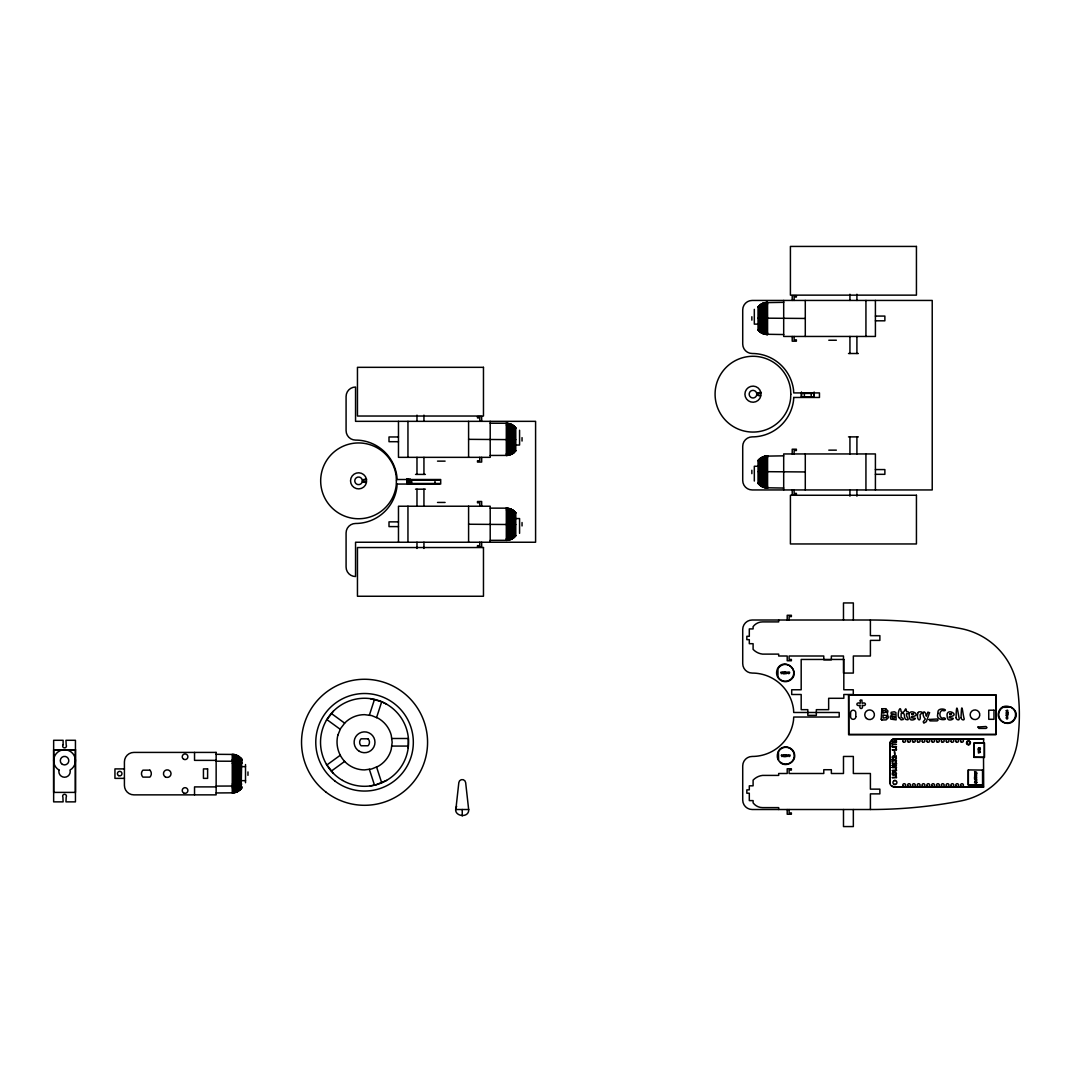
<?xml version="1.0" encoding="UTF-8"?>
<svg xmlns="http://www.w3.org/2000/svg" width="1073" height="1073" viewBox="0 0 1073 1073"><rect width="100%" height="100%" fill="white"/><g stroke="black" fill="none" stroke-linecap="round" stroke-linejoin="round"><path stroke-width="1.5" d="M75.445 749.759L75.445 792.397L53.65 792.397L53.65 749.759L75.445 749.759L53.65 749.759M490.2 423.231L507.221 423.272L507.247 455.408L490.2 455.448M783.692 334.548L764.794 334.24L764.794 302.653L783.692 302.345M783.692 488.054L764.794 487.732L764.794 456.159L783.692 455.837M490.2 508.133L507.247 508.159L510.855 509.004L510.855 539.464L507.247 540.309L490.2 540.349M763.024 333.676L763.024 303.216L767.584 302.345L767.584 334.548L763.024 333.676L764.861 334.24M408.196 748.029L408.317 738.492L391.672 738.492M511.606 424.479L515.778 427.966L511.606 425.793L511.7 424.492L506.308 423.231L506.308 455.448L511.7 454.187L515.778 450.714L515.778 427.966L511.7 424.492L511.7 454.187L507.234 455.368M512.411 424.921L512.505 453.745L511.606 454.187M512.505 424.935L513.27 453.235L512.411 453.758M510.855 539.464L512.505 538.646L512.505 509.836L506.308 508.133L506.308 540.349L511.7 539.089L515.778 535.601L515.778 512.867L510.855 509.004M763.118 333.676L761.387 332.845L761.387 304.048L764.861 302.653M761.387 332.845L761.481 331.718L759.992 331.047L759.912 331.785L762.286 333.301L762.192 303.605L763.118 303.216M513.27 425.431L513.176 426.397L513.176 425.418M512.411 538.646L513.176 538.15L513.27 510.332L512.411 509.823M762.286 303.592L760.623 304.544L760.623 332.348L761.481 332.858M764.861 487.732L760.717 485.854L760.623 458.05L767.584 455.837L767.584 488.054L762.192 486.793L758.101 483.319L758.101 460.572L760.623 458.05L764.861 456.159M515.778 512.867L513.176 511.298L513.27 510.332L515.778 512.867L511.606 510.694L506.308 509.89M758.101 307.079L759.912 305.108L758.101 307.079L760.717 305.483L760.623 304.544L759.912 331.785L758.101 329.813L760.717 331.396L760.717 332.362L758.101 329.813L758.101 307.079L761.481 304.035M232.251 759.496L237.549 760.449L241.143 762.568L241.143 788.95L237.549 791.713L234.075 792.826L216.142 792.96M513.9 452.699L515.778 450.714L513.176 452.283L513.27 453.235L513.98 452.685L513.9 425.981M513.9 537.586L515.778 535.601L513.176 537.197L513.27 538.136L513.98 537.573L513.9 510.882M758.101 460.572L759.912 458.6L758.101 460.572L760.717 458.989L760.623 458.05L759.912 485.291L760.717 485.854M513.9 426.732L513.98 425.994M513.9 511.633L513.98 510.896M759.992 484.553L759.992 485.304L758.101 483.319L762.273 485.492L767.584 486.297M456.025 807.848L458.828 782.606A3.434 3.434 0 0 1 465.655 782.606L468.472 807.848C471.221 819.517 450.982 816.848 456.655 806.292M514.571 426.598L514.571 452.082M515.778 427.966L515.241 427.269L515.201 451.411M514.571 536.983L514.571 511.499M515.201 512.465L515.241 536.312L515.778 535.601M758.101 329.813L758.678 330.524L758.678 306.65M759.308 331.195L759.308 306.234M758.101 483.319L758.678 484.03L758.678 460.183M759.308 484.688L759.308 459.754M232.251 784.068L241.72 784.068L237.549 786.804L232.251 787.77M514.638 426.611L515.201 427.564M889.893 742.462L889.718 782.23A4.909 4.909 0 0 0 894.627 787.126L983.673 787.113L983.525 757.377L973.908 757.364L973.868 743.066L983.525 742.972L983.713 738.801L893.353 738.975M885.601 708.676L887.934 710.956L887.304 713.853L888.431 717.569L886.15 719.889L881.952 719.983L881.215 719.286L881.885 708.663M369.34 715.289L374.477 699.475M376.556 717.609L381.693 701.769M507.221 540.309L507.234 508.2L506.308 508.133L508.173 508.267L508.173 540.202L506.308 540.349M326.433 720.278L333.421 711.158M967.041 741.483L966.478 742.892A1.998 1.998 0 0 0 967.041 744.286L968.476 744.877A1.998 1.998 0 0 0 969.885 744.273L970.448 742.865A1.998 1.998 0 0 0 969.871 741.443M241.143 788.253L241.72 787.542L241.143 788.226M241.143 788.95L241.72 759.04L238.354 755.996L234.075 754.453L216.142 754.306M506.308 453.691L511.606 452.886L515.778 450.714M326.876 764.969L340.275 755.244M331.369 771.071L344.688 761.401M515.201 536.004L514.638 536.969M891.636 739.82L892.83 739.351M892.267 739.632L891.757 739.968A4.708 4.708 0 0 0 889.919 743.723L890.08 783.451M892.132 714.578L894.708 714.403L891.073 713.974L891.167 712.324L894.305 711.775L895.888 712.526L896.129 719.862L890.831 719.125L890.255 716.469L892.28 714.524M386.562 780.406L375.939 784.806L370.292 785.919M241.184 784.363L234.115 786.026L216.142 786.093M513.176 452.283L512.505 453.745M760.717 305.483L767.584 304.102M760.717 458.989L767.584 457.594M881.644 708.743L885.708 708.716M506.308 538.579L513.176 537.197L512.505 538.646M892.749 739.19L983.525 739.002M983.713 742.945L984.478 742.865L984.478 757.471L983.713 757.404M366.403 478.92L362.285 479.926A3.823 3.823 0 0 0 356.41 477.7A3.823 3.823 0 0 0 356.41 483.977A3.823 3.823 0 0 0 362.285 481.75L366.403 482.77A8.047 8.047 0 0 1 354.01 487.464A8.047 8.047 0 0 1 354.01 474.212A8.047 8.047 0 0 1 366.403 478.92L366.537 482.018L362.325 481.536L362.325 480.154L366.537 479.671M760.797 392.249L756.68 393.255A3.823 3.823 0 0 0 750.805 391.028A3.823 3.823 0 0 0 750.805 397.318A3.823 3.823 0 0 0 756.68 395.092L760.797 396.098A8.047 8.047 0 0 1 748.404 400.806A8.047 8.047 0 0 1 748.404 387.541A8.047 8.047 0 0 1 760.797 392.249L760.931 395.347L756.72 394.864L756.72 393.483L760.931 393M894.399 780.567A1.998 1.998 0 0 1 896.854 782.995A1.998 1.998 0 0 1 893.527 783.907A1.998 1.998 0 0 1 894.399 780.567L895.432 780.567M895.459 784.403L894.426 784.417M761.481 457.527L761.481 486.364M762.286 457.085L762.286 486.807M511.606 539.089L511.606 509.38M506.308 455.448L508.173 455.301L508.173 423.366L507.234 423.299M510.775 454.563L510.855 424.117L506.308 423.231M763.118 456.709L763.118 487.182M763.976 302.908L763.976 333.985M509.903 454.885L509.903 423.795M763.976 456.401L763.976 487.491M509.903 539.786L509.903 508.696M509.031 455.126L509.031 423.553M509.031 540.027L509.031 508.454M875.407 316.079L884.876 316.079L884.876 320.814L875.407 320.814M805.287 318.453L758.101 318.118M758.101 324.126L754.319 324.126L754.319 309.346M828.785 340.235L836.363 340.235M848.502 353.5L858.346 353.5M801.571 393.415L814.018 393.415M398.472 436.966L389.003 436.966L389.003 441.7L398.472 441.7M848.502 436.885L858.346 436.885M468.593 439.34L515.778 439.662M515.778 445.027L519.573 445.027L519.573 430.246M828.785 450.15L836.363 450.15M437.516 461.135L445.094 461.135M758.101 466.259L754.319 466.259L754.319 481.039M875.407 469.572L884.876 469.572L884.876 474.32L875.407 474.32M805.287 471.946L758.101 471.624M415.533 474.4L425.391 474.4M439.796 480.087L411.724 480.087L411.724 483.494M439.796 483.494L406.949 483.494L406.949 478.947M415.533 489.181L425.391 489.181M437.516 502.446L445.094 502.446M515.778 518.554L519.573 518.554L519.573 533.335M398.472 521.867L389.003 521.867L389.003 526.602L398.472 526.602M468.593 524.241L515.778 524.563M870.404 620.006L752.186 620.006A9.469 9.469 0 0 0 742.717 629.475L742.717 663.597A9.469 9.469 0 0 0 752.186 673.066A41.686 41.686 0 0 1 793.524 709.32L793.725 712.485L839.207 712.485L839.207 717.032L793.725 717.032L793.524 720.198A41.686 41.686 0 0 1 752.186 756.452A9.469 9.469 0 0 0 742.717 765.921L742.717 800.029A9.469 9.469 0 0 0 752.186 809.511L870.404 809.511A481.75 481.75 0 0 0 960.643 800.981A70.805 70.805 0 0 0 1017.499 741.282A190.578 190.578 0 0 0 1017.499 688.222A70.805 70.805 0 0 0 960.643 628.537A481.75 481.75 0 0 0 870.404 620.006L870.404 635.645L879.873 635.645L879.873 640.38L870.404 640.38L870.404 656.005L853.343 656.005L853.343 673.066L843.485 673.066L843.485 656.005L831.36 656.005L831.36 659.801L823.782 659.801L823.782 656.005L789.098 656.005L789.098 659.426L791.378 659.426L791.378 660.753L787.206 660.753L787.206 656.005L778.676 656.005L778.676 654.114L762.568 654.114A15.518 15.518 0 0 1 753.098 649.38L753.098 643.693L749.303 643.693L749.303 639.656L746.835 639.656L746.835 636.302L749.303 636.302L749.303 628.912L753.098 628.912L753.098 626.632A11.843 11.843 0 0 1 762.568 621.897L778.676 621.897L778.676 620.006M391.672 746.07L408.317 746.07M216.142 760.368L194.535 760.368L194.535 752.414M216.142 761.186L234.115 761.24L241.72 763.211L232.251 763.211M241.72 766.632L245.516 766.632M124.414 768.898L114.945 768.898L114.945 778.368L124.414 778.368M982.385 770.079L968.235 769.891L968.222 785.034L982.573 784.993L982.533 769.904M241.72 780.648L245.516 780.648M982.385 784.859L968.369 784.859L968.369 770.079M216.142 786.898L194.535 786.898L194.535 794.865M983.525 786.938L894.641 786.938L891.757 785.959M455.797 809.511L468.686 809.511M767.584 332.791L760.717 331.409M506.308 424.988L511.606 425.793M976.578 779.682L976.671 781.211L975.169 780.447M881.791 719.929L881.188 719.205M370.292 698.644L381.398 701.608L386.562 704.156M512.411 510.976L513.176 511.298M331.369 713.491L344.688 723.175M326.876 719.594L340.275 729.332M969.858 741.47L968.45 740.893A1.998 1.998 0 0 0 967.041 741.456M780.272 762.568C786.214 767.825 796.367 761.736 794.516 754.024C793.376 747.559 784.832 744.649 779.991 749.075C776.637 752.2 775.927 759.872 780.54 762.299A8.463 8.463 0 0 0 792.115 761.374A8.463 8.463 0 0 0 791.874 749.772A8.463 8.463 0 0 0 780.272 749.343L778.448 751.61L778.596 760.073M241.143 758.329L241.72 763.211L241.143 762.568M241.143 759.925L241.72 760.569L241.143 759.885M333.421 773.405L326.433 764.298M376.556 766.954L381.693 782.807M369.34 769.274L374.477 785.101M513.9 451.934L513.98 452.685M513.9 536.835L513.98 537.573M511.606 537.788L511.7 539.089M511.606 452.886L511.7 454.187M875.407 300.44L875.407 336.453L783.692 336.453L783.692 300.44M875.407 489.945L875.407 453.946L783.692 453.946L783.692 489.945M870.404 809.511L870.404 793.872L879.873 793.872L879.873 789.138L870.404 789.138L870.404 773.499L853.343 773.499L853.343 756.452L843.485 756.452L843.485 773.499L831.36 773.499L831.36 769.717L823.782 769.717L823.782 773.499L789.098 773.499L789.098 770.092L791.378 770.092L791.378 768.764L787.206 768.764L787.206 773.499L778.676 773.499L778.676 775.403L762.568 775.403A15.518 15.518 0 0 0 753.098 780.138L753.098 785.825L749.303 785.825L749.303 789.862L746.835 789.862L746.835 793.215L749.303 793.215L749.303 800.606L753.098 800.606L753.098 802.872A11.843 11.843 0 0 0 762.568 807.62L778.676 807.62L778.676 809.511M865.938 300.44L865.938 336.453M865.938 453.946L865.938 489.945M856.911 294.243L856.911 300.44M856.911 336.453L856.911 353.5M856.911 436.885L856.911 453.946M856.911 489.945L856.911 496.155M853.343 620.006L853.343 602.946L843.485 602.946L843.485 620.006M853.343 809.511L853.343 826.572L843.485 826.572L843.485 809.511M849.937 294.243L849.937 300.44M849.937 336.453L849.937 353.5M849.937 436.885L849.937 453.946M849.937 489.945L849.937 496.155M814.233 392.275L814.233 396.822L801.343 396.822L801.343 392.275M814.018 392.275L814.018 396.822M811.201 393.415L811.201 396.822M805.287 300.44L805.287 336.453M805.287 453.946L805.287 489.945M804.374 393.415L804.374 396.822M801.571 392.275L801.571 396.822M794.114 300.44L794.114 297.033L796.381 297.033L796.381 295.705L792.209 295.705L792.209 300.44M794.114 336.453L794.114 339.859L796.381 339.859L796.381 341.187L792.209 341.187L792.209 336.453M794.114 453.946L794.114 450.526L796.381 450.526L796.381 449.211L792.209 449.211L792.209 453.946M794.114 489.945L794.114 493.365L796.381 493.365L796.381 494.693L792.209 494.693L792.209 489.945M789.098 620.006L789.098 616.599L791.378 616.599L791.378 615.272L787.206 615.272L787.206 620.006M789.098 809.511L789.098 812.918L791.378 812.918L791.378 814.246L787.206 814.246L787.206 809.511M751.851 316.736L751.851 320.156M751.851 470.242L751.851 473.649M522.041 437.636L522.041 441.043M522.041 522.524L522.041 525.944M490.2 421.34L490.2 457.339L398.472 457.339L398.472 421.34M490.2 542.241L490.2 506.228L398.472 506.228L398.472 542.241M481.67 421.34L481.67 416.592L477.498 416.592L477.498 417.92L479.779 417.92L479.779 421.34M481.67 457.339L481.67 462.074L477.498 462.074L477.498 460.746L479.779 460.746L479.779 457.339M481.67 506.228L481.67 501.493L477.498 501.493L477.498 502.821L479.779 502.821L479.779 506.228M481.67 542.241L481.67 546.975L477.498 546.975L477.498 545.647L479.779 545.647L479.779 542.241M468.593 421.34L468.593 457.339M468.593 506.228L468.593 542.241M462.248 809.511L462.248 815.949M434.994 480.087L434.994 483.494M423.942 415.13L423.942 421.34M423.942 457.339L423.942 474.4M423.942 489.181L423.942 506.228M423.942 542.241L423.942 548.437M416.981 415.13L416.981 421.34M416.981 457.339L416.981 474.4M416.981 489.181L416.981 506.228M416.981 542.241L416.981 548.437M410.168 478.947L410.168 483.494M408.84 478.947L408.84 483.494M407.955 421.34L407.955 457.339M407.955 506.228L407.955 542.241M407.807 478.947L407.807 483.494M407.163 478.947L407.163 483.494M247.97 771.93L247.97 775.336M245.516 764.539L245.516 782.727M240.513 757.672L240.513 789.607M239.842 757.055L239.842 790.211M239.118 756.505L239.118 790.774M238.354 755.996L238.354 791.27M237.549 755.553L237.549 791.713M236.717 755.177L236.717 792.089M235.845 754.869L235.845 792.397M234.974 754.627L234.974 792.652M234.075 754.453L234.075 792.826M233.163 754.346L233.163 792.92M232.251 754.306L232.251 792.96M892.106 759.684L892.334 762.34L892.669 760.341C894.6 762.206 895.781 758.705 895.928 762.313C898.262 758.624 892.79 759.992 892.132 759.59M978.2 749.973C981.03 751.489 980.025 749.584 978.2 749.973M766.659 332.778L766.645 334.481L767.584 334.548L765.72 334.414L765.72 302.479L767.584 302.345L766.659 302.371L766.659 332.778M766.659 486.27L766.645 487.987L767.584 488.054L765.72 487.907L765.72 455.985L767.584 455.837L766.659 455.877L766.659 486.27M899.228 717.743L901.092 719.889L903.251 719.514L903.037 718.32L901.119 717.461L901.119 713.679C905.625 711.614 903.52 716.442 905.384 719.286C911.728 721.418 905.317 716.684 906.524 713.679C909.327 714.819 909.327 710.634 906.524 711.775C905.558 703.834 905.129 714.967 901.119 711.775C900.341 702.694 896.384 716.442 899.228 717.743M956.083 717.743C955.869 719.5 959.557 721.123 959.249 718.669C958.015 713.639 956.419 698.161 956.083 717.743M961.046 717.743C960.939 719.286 963.916 721.096 964.278 718.99C962.696 715.141 961.69 696.967 961.046 717.743M974.592 771.635L975.451 772.319L974.66 773.083L976.752 772.345L974.592 771.635M396.42 480.838L396.205 485.412A37.904 37.904 0 0 1 338.317 512.881A37.904 37.904 0 0 1 338.317 448.809A37.904 37.904 0 0 1 396.205 476.278L396.42 480.838M790.814 394.167L790.6 398.74A37.904 37.904 0 0 1 732.725 426.209A37.904 37.904 0 0 1 732.725 362.137A37.904 37.904 0 0 1 790.6 389.606L790.814 394.167M397.104 484.057L396.889 487.222A41.686 41.686 0 0 1 355.552 523.476A9.469 9.469 0 0 0 346.083 532.959L346.083 567.067A9.469 9.469 0 0 0 355.552 576.536L355.552 542.241L535.588 542.241L535.588 421.34L355.552 421.34L355.552 387.031A9.469 9.469 0 0 0 346.083 396.514L346.083 430.622A9.469 9.469 0 0 0 355.552 440.091A41.686 41.686 0 0 1 396.889 476.345L397.104 479.51L440.695 479.51L440.695 484.057L397.104 484.057M793.725 397.466L793.524 400.631A41.686 41.686 0 0 1 752.186 436.885A9.469 9.469 0 0 0 742.717 446.368L742.717 480.476A9.469 9.469 0 0 0 752.186 489.945L932.222 489.945L932.222 300.44L752.186 300.44A9.469 9.469 0 0 0 742.717 309.923L742.717 344.031A9.469 9.469 0 0 0 752.186 353.5A41.686 41.686 0 0 1 793.524 389.754L793.725 392.919L819.464 392.919L819.464 397.466L793.725 397.466M938.057 713.397C934.275 721.74 950.49 720.131 943.878 717.77A2.575 2.575 0 0 1 941.289 717.77L940.324 716.456A5.673 5.673 0 0 1 940.324 712.15L941.289 710.849A2.575 2.575 0 0 1 943.878 710.849C949.806 709.883 936.367 706.155 938.057 713.397M909.609 717.743C909.783 722.813 919.253 717.743 913.485 718.092L911.701 717.891L911.5 716.657C924.416 715.637 906.055 705.712 909.609 717.743M947.513 717.743C947.674 722.813 957.156 717.743 951.375 718.092L949.605 717.891L949.39 716.657C962.36 715.557 943.945 705.726 947.513 717.743M976.752 773.485C972.5 773.083 977.355 776.289 976.698 773.62M893.031 758.235C890.04 758.007 894.694 753.005 895.888 757.766L896.223 755.821L896.331 758.691L893.42 756.385L893.031 758.235M896.465 742.02L892.293 742.288L892.119 740.115L892.669 741.738L893.903 741.738L894.144 740.477L894.48 741.738L895.888 741.738L896.317 739.968L896.451 742.073M896.465 749.786L892.106 749.839L895.888 749.504L896.129 747.693L896.465 749.786M896.465 770.535L892.106 770.588L895.888 770.253L896.129 768.456L896.465 770.535M896.465 777.576L892.106 777.63L895.888 777.295L896.129 775.497L896.465 777.576M337.861 735.139C335.5 744.568 338.25 754.829 345.01 761.817A27.63 27.63 0 0 0 364.552 769.904L371.701 768.965L378.367 766.202A27.63 27.63 0 0 0 391.229 749.437L392.168 742.288L391.229 735.139A27.63 27.63 0 0 0 378.367 718.36L371.701 715.597L364.552 714.658A27.63 27.63 0 0 0 345.01 722.746L340.624 728.473L337.861 735.139M966.719 742.409C968.919 749.289 972.071 737.567 966.719 742.409M974.861 778.005C972.607 775.725 980.025 777.871 974.861 778.005M974.861 779.454C972.661 777 980.038 779.467 974.861 779.454M975.491 775.618L974.861 776.155C973.265 775.913 978.093 775.578 976.47 776.155L975.491 775.618M980.373 748.914C975.451 750.537 980.293 745.44 980.373 748.914M980.373 752.334L978.294 752.83L980.092 752.012L978.2 751.636L979.931 751.489L980.373 752.334M976.752 782.7C971.937 784.403 976.564 779.213 976.752 782.7M777.576 668.613C773.257 677.841 783.961 685.62 791.19 679.477C801.129 670.96 784.001 656.783 777.603 668.559M998.775 711.788C995.315 720.667 1008.472 727.843 1014.052 720.117C1022.931 709.588 1002.611 699.596 998.775 711.788M59.095 770.092L58.867 771.554A5.687 5.687 0 0 0 64.541 777.241A5.687 5.687 0 0 0 70.228 771.554L70 770.092A10.891 10.891 0 0 0 72.897 753.648A10.891 10.891 0 0 0 56.198 753.648A10.891 10.891 0 0 0 59.095 770.092M929.54 712.727L926.294 721.7L923.866 723.122L923.209 721.821L925.328 719.031C920.54 713.921 924.644 707.375 926.334 716.228L927.863 712.123L929.54 712.727M860.278 700.32L860.224 703.298C855.731 701.299 855.731 707.201 860.224 705.202C858.212 709.682 864.114 709.682 862.115 705.202C866.595 707.201 866.595 701.299 862.115 703.298L861.887 700.025L860.278 700.32M892.119 743.187L892.334 745.735L892.669 744.649L896.451 744.421L892.669 744.085L892.119 743.187M894.466 751.489L894.775 754.762L894.52 751.408M896.465 773.794C888.793 779.374 893.259 766.27 896.465 773.794M918.233 712.405C915.309 719.017 921.492 724.114 920.071 714.752L921.144 713.679C925.369 712.66 919.346 710.728 918.233 712.405M1006.259 710.675C1007.104 714.377 1009.291 708.368 1006.259 710.675M1006.259 715.49C1007.104 719.192 1009.291 713.183 1006.259 715.49M1006.259 717.891C1007.104 721.592 1009.291 715.597 1006.259 717.891M892.119 765.599L896.451 765.72L893.46 765.384C903.64 761.884 885.359 763.627 895.11 763.788L892.159 765.505M848.528 694.902L848.609 734.697L996.039 734.616L995.959 694.821L848.542 694.861M979.461 748.082L980.092 748.766L979.501 748.029M975.84 781.882L976.47 782.566L975.84 781.882M780.903 672.369C781.09 676.164 784.283 670.625 780.903 672.369M785.718 672.369C785.905 676.164 789.098 670.625 785.718 672.369M788.119 672.369C788.32 676.164 791.512 670.625 788.119 672.369M781.412 755.231C781.6 759.027 784.792 753.487 781.412 755.231M786.214 755.231C786.415 759.027 789.607 753.487 786.214 755.231M788.628 755.231C788.816 759.027 792.008 753.487 788.628 755.231M978.013 726.998L978.831 728.419L986.06 728.419L986.986 727.628L986.06 726.515L978.013 726.998M896.451 746.768L892.106 746.768L896.451 746.768M896.451 767.517L892.106 767.423L896.451 767.517M929.124 719.473L929.956 720.895L937.172 720.895L938.097 720.117L937.172 719.004L929.124 719.473M911.701 713.88C911.42 716.308 916.355 712.552 911.701 713.88M949.605 713.88C949.323 716.308 954.259 712.552 949.605 713.88M886.137 712.056L883.066 713.129L883.066 710.514L885.614 710.795L886.137 712.056M892.307 716.59C890.979 718.682 896.237 718.95 894.708 716.375L892.307 716.59M892.803 772.868L893.071 774.25A3.715 3.715 0 0 0 895.486 774.25L895.486 772.6A3.715 3.715 0 0 0 893.071 772.6L892.803 772.868M974.928 781.976L975.478 782.566L974.981 781.922M978.549 748.189L979.099 748.766L978.549 748.189M974.928 773.767L975.572 774.438L974.981 773.7M63.119 744.729L62.905 745.024A1.891 1.891 0 0 0 64.541 747.868A1.891 1.891 0 0 0 66.191 745.024L65.963 740.29L75.445 740.29L75.445 801.866L65.963 801.866L66.191 797.132A1.891 1.891 0 0 0 64.541 794.288A1.891 1.891 0 0 0 62.905 797.132L63.119 801.866L53.65 801.866L53.65 740.29L63.119 740.29L63.119 744.729M241.72 788.038L241.143 788.789L241.72 788.038M779.763 666.481L777.952 668.747L777.952 676.983L780.031 679.437A8.463 8.463 0 0 0 791.606 678.512A8.463 8.463 0 0 0 791.364 666.91A8.463 8.463 0 0 0 779.763 666.481M241.72 786.697L241.143 787.394L241.72 786.697M886.311 717.582L883.066 718.092L883.066 715.034L886.311 715.543A1.677 1.677 0 0 1 886.311 717.582M1002.786 707.362L1000.559 709.307A8.463 8.463 0 0 0 1001.471 720.882A8.463 8.463 0 0 0 1013.073 720.64A8.463 8.463 0 0 0 1013.516 709.038L1011.249 707.214L1002.786 707.362M984.29 742.999L974.056 743.16L974.056 757.189L984.29 757.35L984.29 742.999M916.436 246.428L790.412 246.428L790.412 295.142L916.436 295.142L916.436 246.428M483.467 367.328L357.457 367.328L357.457 416.029L483.467 416.029L483.467 367.328M916.436 495.257L790.412 495.257L790.412 543.957L916.436 543.957L916.436 495.257M483.467 547.538L357.457 547.538L357.457 596.253L483.467 596.253L483.467 547.538M843.821 659.452L801.182 659.452L801.182 689.765L791.7 689.765L791.7 694.499L801.182 694.499L801.182 709.669L807.808 709.669L807.808 715.356L816.338 715.356L816.338 709.669L828.651 709.669L828.651 698.295L843.821 698.295L843.821 694.499L853.29 694.499L853.29 689.765L843.821 689.765L843.821 659.452M785.087 671.899L783.183 671.899L783.183 673.79L785.087 673.79L785.087 671.899M995.757 695.103L848.797 695.103L848.797 734.415L995.757 734.415L995.757 695.103M993.974 710.205L988.743 710.205L988.743 719.299L993.974 719.299L993.974 710.205M1008.097 712.459L1006.206 712.459L1006.206 714.35L1008.097 714.35L1008.097 712.459M368.039 738.801L361.065 738.801A4.922 4.922 0 0 0 361.065 745.762L368.039 745.762A4.922 4.922 0 0 0 368.039 738.801M216.142 752.414L133.897 752.414A9.469 9.469 0 0 0 124.414 761.884L124.414 785.382A9.469 9.469 0 0 0 133.897 794.865L216.142 794.865L216.142 752.414M785.584 754.762L783.692 754.762L783.692 756.653L785.584 756.653L785.584 754.762M207.612 768.898L203.441 768.898L203.441 778.368L207.612 778.368L207.612 768.898M149.885 770.159L142.91 770.159A4.922 4.922 0 0 0 142.91 777.12L149.885 777.12A4.922 4.922 0 0 0 149.885 770.159M241.72 759.738L241.143 759.054L241.72 759.738M241.72 759.228L241.143 758.531L241.72 759.228M855.811 716.71L855.811 712.807A2.615 2.615 0 0 0 853.209 710.192A2.615 2.615 0 0 0 850.594 712.807L850.594 716.71A2.615 2.615 0 0 0 853.209 719.326A2.615 2.615 0 0 0 855.811 716.71M946.44 786.066A1.435 1.435 0 0 0 948.908 785.637A1.435 1.435 0 0 0 947.298 783.719A1.435 1.435 0 0 0 946.44 786.066M946.44 741.725A1.435 1.435 0 0 0 948.908 741.295A1.435 1.435 0 0 0 947.298 739.377A1.435 1.435 0 0 0 946.44 741.725M951.255 786.066A1.435 1.435 0 0 0 953.723 785.637A1.435 1.435 0 0 0 952.113 783.719A1.435 1.435 0 0 0 951.255 786.066M941.625 741.725A1.449 1.449 0 0 0 944.092 741.295A1.449 1.449 0 0 0 942.483 739.377A1.449 1.449 0 0 0 941.625 741.725M941.625 786.066A1.449 1.449 0 0 0 944.092 785.637A1.449 1.449 0 0 0 942.483 783.719A1.449 1.449 0 0 0 941.625 786.066M936.809 786.066A1.449 1.449 0 0 0 939.277 785.637A1.449 1.449 0 0 0 937.668 783.719A1.449 1.449 0 0 0 936.809 786.066M936.809 741.725A1.449 1.449 0 0 0 939.277 741.295A1.449 1.449 0 0 0 937.668 739.377A1.449 1.449 0 0 0 936.809 741.725M931.994 786.066A1.449 1.449 0 0 0 934.462 785.637A1.449 1.449 0 0 0 932.853 783.719A1.449 1.449 0 0 0 931.994 786.066M927.179 786.066A1.449 1.449 0 0 0 929.647 785.637A1.449 1.449 0 0 0 928.038 783.719A1.449 1.449 0 0 0 927.179 786.066M931.994 741.725A1.449 1.449 0 0 0 934.462 741.295A1.449 1.449 0 0 0 932.853 739.377A1.449 1.449 0 0 0 931.994 741.725M927.179 741.725A1.449 1.449 0 0 0 929.647 741.295A1.449 1.449 0 0 0 928.038 739.377A1.449 1.449 0 0 0 927.179 741.725M922.364 786.066A1.449 1.449 0 0 0 924.832 785.637A1.449 1.449 0 0 0 923.223 783.719A1.449 1.449 0 0 0 922.364 786.066M922.364 741.725A1.449 1.449 0 0 0 924.832 741.295A1.449 1.449 0 0 0 923.223 739.377A1.449 1.449 0 0 0 922.364 741.725M917.549 741.725A1.449 1.449 0 0 0 920.017 741.295A1.449 1.449 0 0 0 918.408 739.377A1.449 1.449 0 0 0 917.549 741.725M917.549 786.066A1.449 1.449 0 0 0 920.017 785.637A1.449 1.449 0 0 0 918.408 783.719A1.449 1.449 0 0 0 917.549 786.066M912.747 786.066A1.449 1.449 0 0 0 915.202 785.637A1.449 1.449 0 0 0 913.606 783.719A1.449 1.449 0 0 0 912.747 786.066M912.747 741.725A1.449 1.449 0 0 0 915.202 741.295A1.449 1.449 0 0 0 913.606 739.377A1.449 1.449 0 0 0 912.747 741.725M907.932 786.066A1.449 1.449 0 0 0 910.4 785.637A1.449 1.449 0 0 0 908.791 783.719A1.449 1.449 0 0 0 907.932 786.066M907.932 741.725A1.449 1.449 0 0 0 910.4 741.295A1.449 1.449 0 0 0 908.791 739.377A1.449 1.449 0 0 0 907.932 741.725M903.117 786.066A1.449 1.449 0 0 0 905.585 785.637A1.449 1.449 0 0 0 903.976 783.719A1.449 1.449 0 0 0 903.117 786.066M903.117 741.725A1.449 1.449 0 0 0 905.585 741.295A1.449 1.449 0 0 0 903.976 739.377A1.449 1.449 0 0 0 903.117 741.725M960.885 786.066A1.435 1.435 0 0 0 963.339 785.637A1.435 1.435 0 0 0 961.743 783.719A1.435 1.435 0 0 0 960.885 786.066M960.885 741.725A1.435 1.435 0 0 0 963.339 741.295A1.435 1.435 0 0 0 961.743 739.377A1.435 1.435 0 0 0 960.885 741.725M956.07 741.725A1.435 1.435 0 0 0 958.524 741.295A1.435 1.435 0 0 0 956.928 739.377A1.435 1.435 0 0 0 956.07 741.725M956.07 786.066A1.435 1.435 0 0 0 958.524 785.637A1.435 1.435 0 0 0 956.928 783.719A1.435 1.435 0 0 0 956.07 786.066M951.255 741.725A1.435 1.435 0 0 0 953.723 741.295A1.435 1.435 0 0 0 952.113 739.377A1.435 1.435 0 0 0 951.255 741.725M866.474 718.454A4.829 4.829 0 0 0 874.347 715.597A4.829 4.829 0 0 0 867.936 710.219A4.829 4.829 0 0 0 866.474 718.454M971.87 718.454A4.829 4.829 0 0 0 979.729 715.597A4.829 4.829 0 0 0 973.318 710.219A4.829 4.829 0 0 0 971.87 718.454M61.537 763.668A4.265 4.265 0 0 0 68.659 761.763A4.265 4.265 0 0 0 63.441 756.532A4.265 4.265 0 0 0 61.537 763.668M342.542 780.406A44.02 44.02 0 0 0 408.572 742.288A44.02 44.02 0 0 0 342.542 704.156A44.02 44.02 0 0 0 342.542 780.406M359.334 751.315A10.422 10.422 0 0 0 374.973 742.288A10.422 10.422 0 0 0 359.334 733.261A10.422 10.422 0 0 0 359.334 751.315M326.192 792.276A63.012 63.012 0 0 0 427.027 750.51A63.012 63.012 0 0 0 340.436 684.064A63.012 63.012 0 0 0 326.192 792.276M334.856 780.97A48.768 48.768 0 0 0 412.904 748.646A48.768 48.768 0 0 0 345.882 697.222A48.768 48.768 0 0 0 334.856 780.97M183.644 792.96A2.843 2.843 0 0 0 187.896 790.506A2.843 2.843 0 0 0 183.644 788.038A2.843 2.843 0 0 0 183.644 792.96M183.644 759.228A2.843 2.843 0 0 0 187.896 756.773A2.843 2.843 0 0 0 183.644 754.306A2.843 2.843 0 0 0 183.644 759.228M165.349 776.919A3.796 3.796 0 0 0 171.036 773.633A3.796 3.796 0 0 0 165.349 770.36A3.796 3.796 0 0 0 165.349 776.919M118.54 775.605A2.28 2.28 0 0 0 121.96 773.633A2.28 2.28 0 0 0 118.54 771.661A2.28 2.28 0 0 0 118.54 775.605"/></g></svg>
